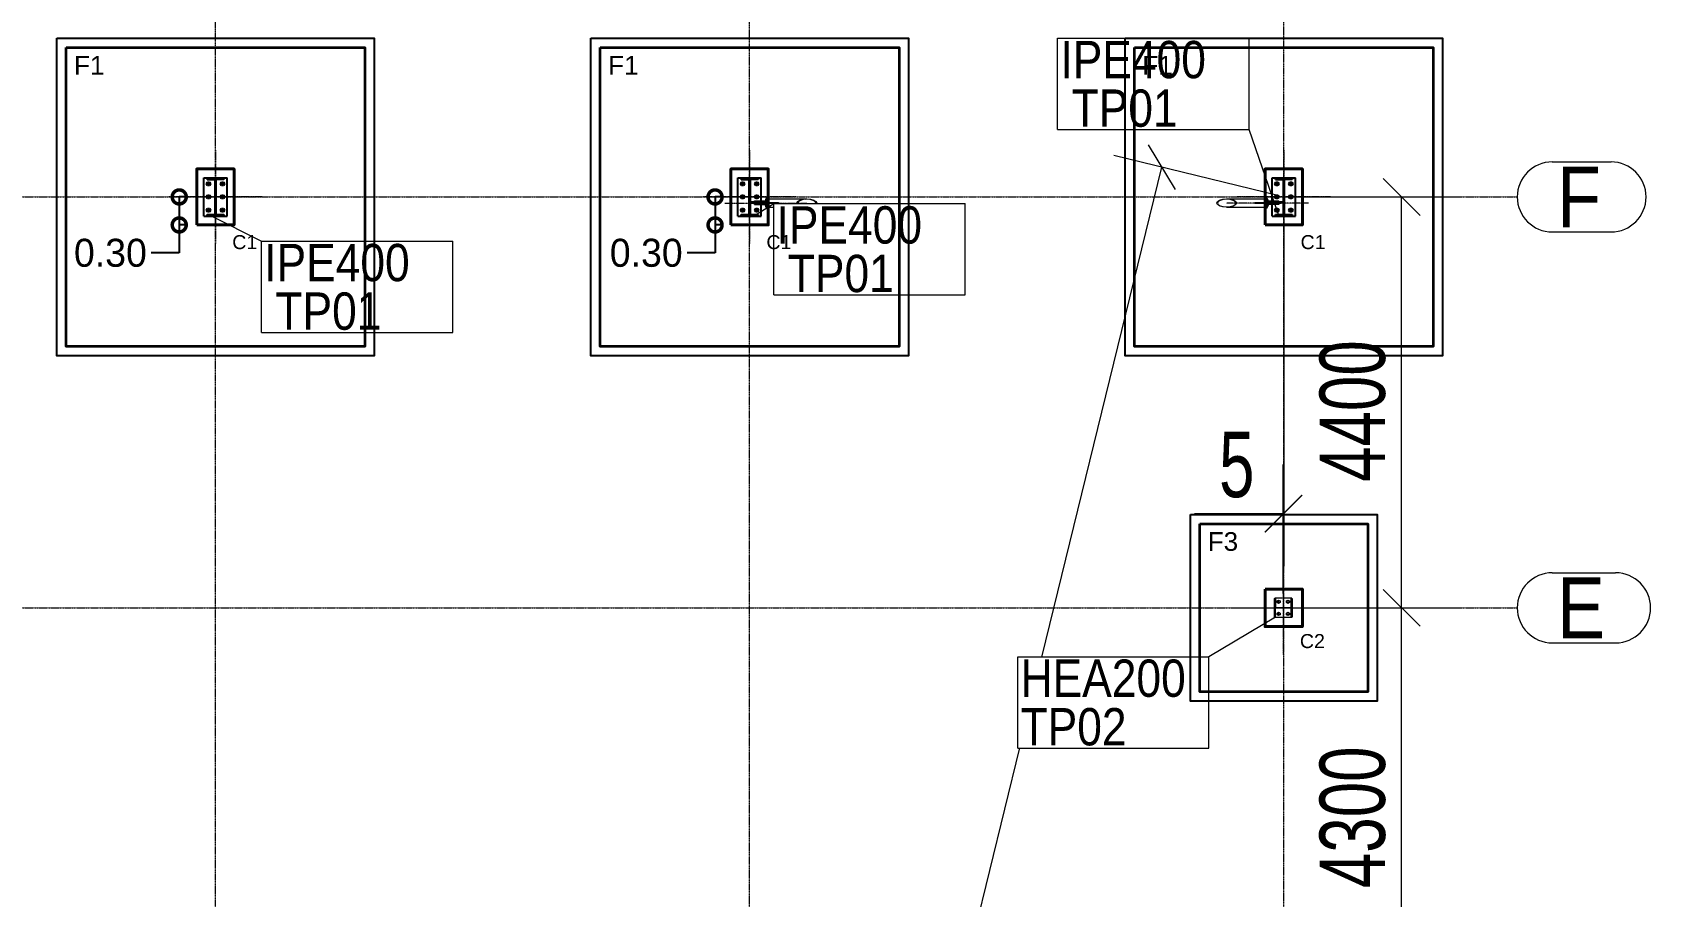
# Model space of a CAD drawing. Header units: millimetres. Extents: x 178198 to 9785548, y 9608 to 2087470.
# Drawn here: x 494281 to 511610, y 123755 to 133010 of the extents above; entities that cross this region are included whole.
import ezdxf

# ---------------------------------------------------------------- set-up
doc = ezdxf.new("R2010")
doc.units = ezdxf.units.MM
doc.header["$PDMODE"] = 35
doc.linetypes.add('XKITLINE00', pattern=[0])
doc.linetypes.add('XKITLINE03', pattern=[6, 3, -1, 1, -1])
for name, color, linetype, lineweight in [('Bolt', 7, 'Continuous', 0), ('Column', 7, 'Continuous', 40), ('foundation', 7, 'Continuous', 35), ('Part', 2, 'Continuous', 0), ('PartMark', 3, 'Continuous', 0), ('S-GRID', 1, 'Continuous', 0), ('Z-DIMENSIONS', 1, 'Continuous', 0)]:
    doc.layers.add(name, color=color, linetype=linetype, lineweight=lineweight)
for name, color, linetype in [('dim_axis', 251, 'Continuous'), ('dim_axis @ 100', 251, 'Continuous'), ('plain foundation', 8, 'Continuous'), ('Steel Section', 7, 'Continuous'), ('text', 7, 'Continuous')]:
    doc.layers.add(name, color=color, linetype=linetype)
doc.styles.add('Andalus1', font='andlso.ttf', dxfattribs={"height": 3})
doc.styles.add('Arial', font='arial.ttf', dxfattribs={"height": 2.034003})
doc.styles.add('Arial2', font='arial.ttf', dxfattribs={"height": 300})
doc.styles.add('ARIAL_NARROW', font='ARIALN.TTF')
doc.dimstyles.new('Annotative1', dxfattribs={"dimscale": 0, "dimtxt": 3, "dimasz": 3, "dimexe": 0, "dimexo": 1, "dimtad": 0, "dimtih": 1, "dimtoh": 1, "dimlfac": 0.001, "dimzin": 1, "dimdsep": 46, "dimtxsty": 'Andalus1', "dimblk": 'DOTSMALL', "dimcen": 2.5, "dimclrd": 256, "dimclre": 256, "dimclrt": 256, "dimadec": 4, "dimazin": 0, "dimtfac": 1, "dimtmove": 0, "dimatfit": 3, "dimldrblk": 'DOTSMALL', "dimfxl": 1, "dimlwd": -1, "dimlwe": -1, "dimarcsym": 0})

# ---------------------------------------------------------------- blocks, each defined once
blk = doc.blocks.new('_DotSmall')
at = {"color": 0, "linetype": 'ByBlock', "const_width": 0.5}
blk.add_lwpolyline([(-0.0625, 0, 1), (0.0625, 0, 1)], format="xyb", close=True, dxfattribs=at)
blk = doc.blocks.new('*D127')
at = {"layer": 'Defpoints', "color": 0, "transparency": 16777216}
for p in [(501762, 131248), (501592, 130948), (501762, 130948)]:
    blk.add_point(p, dxfattribs=at)
at = {"layer": 'dim_axis', "transparency": 16777216}
for p, q in [((501662, 131248), (501592, 131248)), ((501592, 131248), (501592, 130948)), ((501662, 130948), (501592, 130948)), ((501592, 130948), (501592, 130648)), ((501592, 130648), (501292, 130648))]:
    blk.add_line(p, q, dxfattribs=at)
at = {"layer": 'dim_axis', "transparency": 16777216, "xscale": 300, "yscale": 300, "zscale": 300}
for p, rotation in [((501592, 131248), 90), ((501592, 130948), 270)]:
    blk.add_blockref('_DotSmall', p, dxfattribs=dict(at, rotation=rotation))
at = {"layer": 'dim_axis', "transparency": 16777216, "insert": (500855, 130648), "char_height": 300, "attachment_point": 5, "style": 'Andalus1'}
blk.add_mtext('0.30', dxfattribs=at)
blk = doc.blocks.new('*D128')
at = {"layer": 'Defpoints', "color": 0, "transparency": 16777216}
for p in [(496042, 131248), (495854, 130948), (496042, 130948)]:
    blk.add_point(p, dxfattribs=at)
at = {"layer": 'dim_axis', "transparency": 16777216}
for p, q in [((495942, 131248), (495854, 131248)), ((495854, 131248), (495854, 130948)), ((495942, 130948), (495854, 130948)), ((495854, 130948), (495854, 130648)), ((495854, 130648), (495554, 130648))]:
    blk.add_line(p, q, dxfattribs=at)
at = {"layer": 'dim_axis', "transparency": 16777216, "xscale": 300, "yscale": 300, "zscale": 300}
for p, rotation in [((495854, 131248), 90), ((495854, 130948), 270)]:
    blk.add_blockref('_DotSmall', p, dxfattribs=dict(at, rotation=rotation))
at = {"layer": 'dim_axis', "transparency": 16777216, "insert": (495117, 130648), "char_height": 300, "attachment_point": 5, "style": 'Andalus1'}
blk.add_mtext('0.30', dxfattribs=at)

msp = doc.modelspace()

# ---------------------------------------------------------------- linework, layer by layer
at = {"layer": 'Bolt', "linetype": 'XKITLINE00', "lineweight": 0}
for p, q in [((502015.27428, 131207.84462), (502125.87522, 131207.84462)), ((502015.27428, 131197.84462), (502015.27428, 131207.84462)), ((502024.29209, 131197.84462), (502024.29209, 131207.84462)), ((502039.81277, 131197.84462), (502039.81277, 131207.84462)), ((502046.31565, 131197.84462), (502046.31565, 131207.84462)), ((502049.32167, 131197.84462), (502049.32167, 131207.84462)), ((502064.84235, 131197.84462), (502064.84235, 131207.84462)), ((502069.80427, 131197.84462), (502069.80427, 131207.84462)), ((502078.82208, 131197.84462), (502078.82208, 131207.84462)), ((502094.34277, 131197.84462), (502094.34277, 131207.84462)), ((502100.84564, 131197.84462), (502100.84564, 131207.84462)), ((502103.85166, 131197.84462), (502103.85166, 131207.84462)), ((502119.37235, 131197.84462), (502119.37235, 131207.84462)), ((502125.87522, 131197.84462), (502125.87522, 131207.84462)), ((507518.4668, 131207.84462), (507629.06775, 131207.84462)), ((507518.4668, 131197.84462), (507518.4668, 131207.84462)), ((507524.96968, 131197.84462), (507524.96968, 131207.84462)), ((507540.49036, 131197.84462), (507540.49036, 131207.84462)), ((507543.49638, 131197.84462), (507543.49638, 131207.84462)), ((507549.99925, 131197.84462), (507549.99925, 131207.84462)), ((507565.51994, 131197.84462), (507565.51994, 131207.84462)), ((507574.53775, 131197.84462), (507574.53775, 131207.84462)), ((507579.49967, 131197.84462), (507579.49967, 131207.84462)), ((507595.02036, 131197.84462), (507595.02036, 131207.84462)), ((507598.02637, 131197.84462), (507598.02637, 131207.84462)), ((507604.52925, 131197.84462), (507604.52925, 131207.84462)), ((507620.04993, 131197.84462), (507620.04993, 131207.84462)), ((507629.06775, 131197.84462), (507629.06775, 131207.84462)), ((502015.27428, 131167.84462), (502015.27428, 131177.84462)), ((502015.27428, 131167.84462), (502125.87522, 131167.84462)), ((502024.29209, 131167.84462), (502024.29209, 131177.84462)), ((502039.81277, 131167.84462), (502039.81277, 131177.84462)), ((502046.31565, 131167.84462), (502046.31565, 131177.84462)), ((502049.32167, 131167.84462), (502049.32167, 131177.84462)), ((502064.84235, 131167.84462), (502064.84235, 131177.84462)), ((502069.80427, 131167.84462), (502069.80427, 131177.84462)), ((502078.82208, 131167.84462), (502078.82208, 131177.84462)), ((502094.34277, 131167.84462), (502094.34277, 131177.84462)), ((502100.84564, 131167.84462), (502100.84564, 131177.84462)), ((502103.85166, 131167.84462), (502103.85166, 131177.84462)), ((502119.37235, 131167.84462), (502119.37235, 131177.84462)), ((502125.87522, 131167.84462), (502125.87522, 131173.6375)), ((507518.4668, 131167.84462), (507518.4668, 131173.63752)), ((507629.06775, 131167.84462), (507518.4668, 131167.84462)), ((507524.96968, 131167.84462), (507524.96968, 131177.84462)), ((507540.49036, 131167.84462), (507540.49036, 131177.84462)), ((507543.49638, 131167.84462), (507543.49638, 131177.84462)), ((507549.99925, 131167.84462), (507549.99925, 131177.84462)), ((507565.51994, 131167.84462), (507565.51994, 131177.84462)), ((507574.53775, 131167.84462), (507574.53775, 131177.84462)), ((507579.49967, 131167.84462), (507579.49967, 131177.84462)), ((507595.02036, 131167.84462), (507595.02036, 131177.84462)), ((507598.02637, 131167.84462), (507598.02637, 131177.84462)), ((507604.52925, 131167.84462), (507604.52925, 131177.84462)), ((507620.04993, 131167.84462), (507620.04993, 131177.84462)), ((507629.06775, 131177.84462), (507629.06775, 131167.84462))]:
    msp.add_line(p, q, dxfattribs=at)
at = {"layer": 'Column', "lineweight": 40}
for points in [[(496042.17101, 130947.84462), (496442.17101, 130947.84462), (496442.17101, 131547.84462), (496042.17101, 131547.84462)], [(501762.17101, 130947.84462), (502162.17101, 130947.84462), (502162.17101, 131547.84462), (501762.17101, 131547.84462)], [(507482.17101, 130947.84462), (507882.17101, 130947.84462), (507882.17101, 131547.84462), (507482.17101, 131547.84462)], [(507482.171, 127047.84462), (507882.171, 127047.84462), (507882.171, 126647.84462), (507482.171, 126647.84462)]]:
    msp.add_lwpolyline(points, close=True, dxfattribs=at)
at = {"layer": 'foundation'}
for points in [[(494642.17101, 132847.84462), (497842.17101, 132847.84462), (497842.17101, 129647.84462), (494642.17101, 129647.84462)], [(500362.17101, 132847.84462), (503562.17101, 132847.84462), (503562.17101, 129647.84462), (500362.17101, 129647.84462)], [(506082.17101, 132847.84462), (509282.17101, 132847.84462), (509282.17101, 129647.84462), (506082.17101, 129647.84462)], [(506782.17101, 127747.84462), (508582.17101, 127747.84462), (508582.17101, 125947.84462), (506782.17101, 125947.84462)]]:
    msp.add_lwpolyline(points, close=True, dxfattribs=at)
at = {"layer": 'Part', "linetype": 'XKITLINE03', "lineweight": 0}
for p, q in [((496242.17101, 131747.84462), (496242.17101, 130747.84462)), ((501962.17101, 131747.84462), (501962.17101, 130747.84462)), ((507682.17101, 131747.84462), (507682.17101, 130747.84462)), ((496742.17101, 131247.84462), (495742.17101, 131247.84462)), ((502462.17101, 131247.84462), (501462.17101, 131247.84462)), ((501697.95313, 131182.84462), (502574.10802, 131182.84462)), ((507946.38889, 131182.84462), (507070.234, 131182.84462)), ((508182.17101, 131247.84462), (507182.17101, 131247.84462)), ((496167.17101, 131107.84462), (496167.17101, 131107.84462)), ((501887.17101, 131107.84462), (501887.17101, 131107.84462)), ((507607.17101, 131107.84462), (507607.17101, 131107.84462)), ((507677.17101, 127347.84462), (507677.17101, 126347.84462)), ((507177.17101, 126847.84462), (508177.17101, 126847.84462)), ((507727.17101, 126782.84462), (507727.17101, 126782.84462))]:
    msp.add_line(p, q, dxfattribs=at)
at = {"layer": 'Part', "linetype": 'XKITLINE00', "lineweight": 0}
for p, q in [((496117.17101, 131042.84462), (496117.17101, 131452.84462)), ((496117.17101, 131452.84462), (496367.17101, 131452.84462)), ((496146.3864, 131387.84462), (496156.77871, 131405.84462)), ((496156.77871, 131369.84462), (496146.3864, 131387.84462)), ((496152.17101, 131434.34462), (496152.17101, 131447.84462)), ((496152.17101, 131447.84462), (496332.17101, 131447.84462)), ((496152.17101, 131434.34462), (496237.87101, 131434.34462)), ((496152.91487, 131434.34462), (496166.41487, 131447.84462)), ((496156.77871, 131405.84462), (496177.56332, 131405.84462)), ((496177.56332, 131369.84462), (496156.77871, 131369.84462)), ((496177.56332, 131405.84462), (496187.95562, 131387.84462)), ((496187.95562, 131387.84462), (496177.56332, 131369.84462)), ((496237.87101, 131061.34462), (496237.87101, 131434.34462)), ((496332.17101, 131434.34462), (496246.47101, 131434.34462)), ((496246.47101, 131434.34462), (496246.47101, 131061.34462)), ((496296.3864, 131387.84462), (496306.77871, 131405.84462)), ((496306.77871, 131369.84462), (496296.3864, 131387.84462)), ((496306.77871, 131405.84462), (496327.56332, 131405.84462)), ((496327.56332, 131369.84462), (496306.77871, 131369.84462)), ((496327.56332, 131405.84462), (496337.95562, 131387.84462)), ((496337.95562, 131387.84462), (496327.56332, 131369.84462)), ((496332.17101, 131447.84462), (496332.17101, 131434.34462)), ((496367.17101, 131042.84462), (496367.17101, 131452.84462)), ((501837.17101, 131042.84462), (501837.17101, 131452.84462)), ((501837.17101, 131452.84462), (502087.17101, 131452.84462)), ((501866.3864, 131387.84462), (501876.77871, 131405.84462)), ((501876.77871, 131369.84462), (501866.3864, 131387.84462)), ((501872.17101, 131434.34462), (501872.17101, 131447.84462)), ((501872.17101, 131447.84462), (502052.17101, 131447.84462)), ((501872.17101, 131434.34462), (501957.87101, 131434.34462)), ((501872.91487, 131434.34462), (501886.41487, 131447.84462)), ((501876.77871, 131405.84462), (501897.56332, 131405.84462)), ((501897.56332, 131369.84462), (501876.77871, 131369.84462)), ((501897.56332, 131405.84462), (501907.95562, 131387.84462)), ((501907.95562, 131387.84462), (501897.56332, 131369.84462)), ((501957.87101, 131061.34462), (501957.87101, 131434.34462)), ((502052.17101, 131434.34462), (501966.47101, 131434.34462)), ((501966.47101, 131434.34462), (501966.47101, 131061.34462)), ((502016.3864, 131387.84462), (502026.77871, 131405.84462)), ((502026.77871, 131369.84462), (502016.3864, 131387.84462)), ((502026.77871, 131405.84462), (502047.56332, 131405.84462)), ((502047.56332, 131369.84462), (502026.77871, 131369.84462)), ((502047.56332, 131405.84462), (502057.95562, 131387.84462)), ((502057.95562, 131387.84462), (502047.56332, 131369.84462)), ((502052.17101, 131447.84462), (502052.17101, 131434.34462)), ((502087.17101, 131197.84462), (502087.17101, 131452.84462)), ((507557.17101, 131197.84462), (507557.17101, 131452.84462)), ((507557.17101, 131452.84462), (507807.17101, 131452.84462)), ((507586.3864, 131387.84462), (507596.77871, 131405.84462)), ((507596.77871, 131369.84462), (507586.3864, 131387.84462)), ((507592.17101, 131434.34462), (507592.17101, 131447.84462)), ((507592.17101, 131447.84462), (507772.17101, 131447.84462)), ((507592.17101, 131434.34462), (507677.87101, 131434.34462)), ((507592.91487, 131434.34462), (507606.41487, 131447.84462)), ((507596.77871, 131405.84462), (507617.56332, 131405.84462)), ((507617.56332, 131369.84462), (507596.77871, 131369.84462)), ((507617.56332, 131405.84462), (507627.95562, 131387.84462)), ((507627.95562, 131387.84462), (507617.56332, 131369.84462)), ((507677.87101, 131061.34462), (507677.87101, 131434.34462)), ((507772.17101, 131434.34462), (507686.47101, 131434.34462)), ((507686.47101, 131434.34462), (507686.47101, 131061.34462)), ((507736.3864, 131387.84462), (507746.77871, 131405.84462)), ((507746.77871, 131369.84462), (507736.3864, 131387.84462)), ((507746.77871, 131405.84462), (507767.56332, 131405.84462)), ((507767.56332, 131369.84462), (507746.77871, 131369.84462)), ((507767.56332, 131405.84462), (507777.95562, 131387.84462)), ((507777.95562, 131387.84462), (507767.56332, 131369.84462)), ((507772.17101, 131447.84462), (507772.17101, 131434.34462)), ((507807.17101, 131042.84462), (507807.17101, 131452.84462)), ((496146.3864, 131247.84462), (496156.77871, 131265.84462)), ((496156.77871, 131229.84462), (496146.3864, 131247.84462)), ((496156.77871, 131265.84462), (496177.56332, 131265.84462)), ((496177.56332, 131229.84462), (496156.77871, 131229.84462)), ((496177.56332, 131265.84462), (496187.95562, 131247.84462)), ((496187.95562, 131247.84462), (496177.56332, 131229.84462)), ((496237.87101, 131236.42269), (496246.47101, 131245.02269)), ((496296.3864, 131247.84462), (496306.77871, 131265.84462)), ((496306.77871, 131229.84462), (496296.3864, 131247.84462)), ((496306.77871, 131265.84462), (496327.56332, 131265.84462)), ((496327.56332, 131229.84462), (496306.77871, 131229.84462)), ((496327.56332, 131265.84462), (496337.95562, 131247.84462)), ((496337.95562, 131247.84462), (496327.56332, 131229.84462)), ((501866.3864, 131247.84462), (501876.77871, 131265.84462)), ((501876.77871, 131229.84462), (501866.3864, 131247.84462)), ((501876.77871, 131265.84462), (501897.56332, 131265.84462)), ((501897.56332, 131229.84462), (501876.77871, 131229.84462)), ((501897.56332, 131265.84462), (501907.95562, 131247.84462)), ((501907.95562, 131247.84462), (501897.56332, 131229.84462)), ((501957.87101, 131236.42269), (501966.47101, 131245.02269)), ((501966.47101, 131197.84462), (502126.3559, 131197.84462)), ((502104.84876, 131187.84462), (501966.47101, 131187.84462)), ((501990.87205, 131177.84462), (501990.87205, 131187.84462)), ((501995.78878, 131177.84462), (501995.78878, 131187.84462)), ((502016.3864, 131247.84462), (502026.77871, 131265.84462)), ((502026.77871, 131229.84462), (502016.3864, 131247.84462)), ((502026.77871, 131265.84462), (502047.56332, 131265.84462)), ((502047.56332, 131229.84462), (502026.77871, 131229.84462)), ((502047.56332, 131265.84462), (502057.95562, 131247.84462)), ((502057.95562, 131247.84462), (502047.56332, 131229.84462)), ((502100.44773, 131187.84462), (502100.44773, 131197.84462)), ((502104.84876, 131187.84462), (502270.56686, 131187.84462)), ((502126.84026, 131203.68173), (502125.52612, 131187.84462)), ((502131.76411, 131221.34658), (502126.84026, 131203.68173)), ((502130.07029, 131187.84462), (502131.38442, 131203.68173)), ((502131.38442, 131203.68173), (502136.30827, 131221.34658)), ((502139.13317, 131233.14986), (502131.76411, 131221.34658)), ((502135.23847, 131199.8549), (502134.24188, 131187.84462)), ((502139.25804, 131214.27552), (502135.23847, 131199.8549)), ((502136.30827, 131221.34658), (502143.67733, 131233.14986)), ((502147.82557, 131237.29461), (502139.13317, 131233.14986)), ((502145.27374, 131223.91107), (502139.25804, 131214.27552)), ((502143.67733, 131233.14986), (502152.36974, 131237.29461)), ((502152.36974, 131227.29462), (502145.27374, 131223.91107)), ((502147.82557, 131237.29461), (502152.36974, 131237.29461)), ((502152.36974, 131237.29461), (502161.06214, 131233.14986)), ((502152.36974, 131227.29462), (502574.10802, 131227.29462)), ((502161.06214, 131233.14986), (502164.7177, 131227.29462)), ((502263.89458, 131177.84462), (502263.89458, 131187.84462)), ((502270.56687, 131187.84462), (502270.15198, 131182.84462)), ((502270.15198, 131182.84462), (502270.56687, 131177.84462)), ((502467.55409, 131182.84462), (502475.66502, 131199.8549)), ((502472.10576, 131173.29884), (502467.55409, 131182.84462)), ((502475.66502, 131199.8549), (502498.76301, 131214.27552)), ((502484.52379, 131198.32417), (502477.14274, 131182.84462)), ((502477.14274, 131182.84462), (502481.69442, 131173.29884)), ((502505.54321, 131211.44709), (502484.52379, 131198.32417)), ((502498.76301, 131214.27552), (502533.33159, 131223.91107)), ((502537.00101, 131220.21555), (502505.54321, 131211.44709)), ((502533.33159, 131223.91107), (502574.10802, 131227.29462)), ((502574.10802, 131223.29462), (502537.00101, 131220.21555)), ((502559.15579, 131222.05391), (502555.46227, 131225.74743)), ((502574.10802, 131227.29462), (502614.88444, 131223.91107)), ((502611.21502, 131220.21555), (502574.10802, 131223.29462)), ((502642.67282, 131211.44709), (502611.21502, 131220.21555)), ((502614.88444, 131223.91107), (502649.45302, 131214.27552)), ((502663.69225, 131198.32417), (502642.67282, 131211.44709)), ((502649.45302, 131214.27552), (502672.55101, 131199.8549)), ((502671.07329, 131182.84462), (502663.69225, 131198.32417)), ((502666.52162, 131173.29884), (502671.07329, 131182.84462)), ((502672.55101, 131199.8549), (502680.66195, 131182.84462)), ((502680.66195, 131182.84462), (502676.11028, 131173.29884)), ((506963.68007, 131182.84462), (506971.79101, 131199.8549)), ((506971.79101, 131165.83434), (506963.68007, 131182.84462)), ((506971.79101, 131199.8549), (506994.889, 131214.27552)), ((506980.64977, 131198.32417), (506973.26873, 131182.84462)), ((506973.26873, 131182.84462), (506980.64977, 131167.36508)), ((507001.6692, 131211.44709), (506980.64977, 131198.32417)), ((506994.889, 131214.27552), (507029.45758, 131223.91107)), ((507033.127, 131220.21555), (507001.6692, 131211.44709)), ((507029.45758, 131223.91107), (507070.234, 131227.29462)), ((507070.234, 131223.29462), (507033.127, 131220.21555)), ((507055.28177, 131222.05391), (507051.58825, 131225.74743)), ((507070.234, 131227.29462), (507111.01043, 131223.91107)), ((507070.234, 131227.29462), (507491.97228, 131227.29462)), ((507107.34101, 131220.21555), (507070.234, 131223.29462)), ((507138.79881, 131211.44709), (507107.34101, 131220.21555)), ((507111.01043, 131223.91107), (507145.57901, 131214.27552)), ((507159.81824, 131198.32417), (507138.79881, 131211.44709)), ((507145.57901, 131214.27552), (507168.677, 131199.8549)), ((507167.19928, 131182.84462), (507159.81824, 131198.32417)), ((507159.81824, 131167.36508), (507167.19928, 131182.84462)), ((507168.677, 131199.8549), (507176.78793, 131182.84462)), ((507176.78793, 131182.84462), (507168.677, 131165.83434)), ((507374.19005, 131182.84462), (507373.77515, 131187.84462)), ((507373.77516, 131187.84462), (507539.49325, 131187.84462)), ((507373.77516, 131177.84462), (507374.19005, 131182.84462)), ((507380.44744, 131177.84462), (507380.44744, 131187.84462)), ((507479.62432, 131227.29462), (507483.27988, 131233.14986)), ((507483.27988, 131233.14986), (507491.97229, 131237.29462)), ((507499.06828, 131223.91107), (507491.97228, 131227.29462)), ((507491.97229, 131237.29462), (507500.66469, 131233.14986)), ((507496.51645, 131237.29462), (507491.97229, 131237.29462)), ((507505.20885, 131233.14986), (507496.51645, 131237.29462)), ((507505.08398, 131214.27552), (507499.06828, 131223.91107)), ((507500.66469, 131233.14986), (507508.03375, 131221.34658)), ((507509.10355, 131199.8549), (507505.08398, 131214.27552)), ((507512.57791, 131221.34658), (507505.20885, 131233.14986)), ((507508.03375, 131221.34658), (507512.9576, 131203.68174)), ((507510.10014, 131187.84462), (507509.10355, 131199.8549)), ((507517.50176, 131203.68174), (507512.57791, 131221.34658)), ((507512.9576, 131203.68174), (507514.27173, 131187.84462)), ((507518.8159, 131187.84462), (507517.50176, 131203.68174)), ((507517.98612, 131197.84462), (507677.87101, 131197.84462)), ((507677.87101, 131187.84462), (507539.49325, 131187.84462)), ((507543.89429, 131187.84462), (507543.89429, 131197.84462)), ((507586.3864, 131247.84462), (507596.77871, 131265.84462)), ((507596.77871, 131229.84462), (507586.3864, 131247.84462)), ((507596.77871, 131265.84462), (507617.56332, 131265.84462)), ((507617.56332, 131229.84462), (507596.77871, 131229.84462)), ((507617.56332, 131265.84462), (507627.95562, 131247.84462)), ((507627.95562, 131247.84462), (507617.56332, 131229.84462)), ((507648.55324, 131177.84462), (507648.55324, 131187.84462)), ((507653.46997, 131187.84462), (507653.46997, 131177.84462)), ((507677.87101, 131236.42269), (507686.47101, 131245.02269)), ((507736.3864, 131247.84462), (507746.77871, 131265.84462)), ((507746.77871, 131229.84462), (507736.3864, 131247.84462)), ((507746.77871, 131265.84462), (507767.56332, 131265.84462)), ((507767.56332, 131229.84462), (507746.77871, 131229.84462)), ((507767.56332, 131265.84462), (507777.95562, 131247.84462)), ((507777.95562, 131247.84462), (507767.56332, 131229.84462)), ((496117.17101, 131042.84462), (496367.17101, 131042.84462)), ((496146.3864, 131107.84462), (496156.77871, 131125.84462)), ((496156.77871, 131089.84462), (496146.3864, 131107.84462)), ((496152.17101, 131047.84462), (496152.17101, 131061.34462)), ((496152.17101, 131061.34462), (496237.87101, 131061.34462)), ((496332.17101, 131047.84462), (496152.17101, 131047.84462)), ((496156.77871, 131125.84462), (496177.56332, 131125.84462)), ((496177.56332, 131089.84462), (496156.77871, 131089.84462)), ((496177.56332, 131125.84462), (496187.95562, 131107.84462)), ((496187.95562, 131107.84462), (496177.56332, 131089.84462)), ((496246.47101, 131061.34462), (496332.17101, 131061.34462)), ((496296.3864, 131107.84462), (496306.77871, 131125.84462)), ((496306.77871, 131089.84462), (496296.3864, 131107.84462)), ((496306.77871, 131125.84462), (496327.56332, 131125.84462)), ((496327.56332, 131089.84462), (496306.77871, 131089.84462)), ((496327.56332, 131125.84462), (496337.95562, 131107.84462)), ((496337.95562, 131107.84462), (496327.56332, 131089.84462)), ((496332.17101, 131061.34462), (496332.17101, 131047.84462)), ((496332.17101, 131047.84462), (496332.17101, 131047.84462)), ((501837.17101, 131042.84462), (502087.17101, 131042.84462)), ((501866.3864, 131107.84462), (501876.77871, 131125.84462)), ((501876.77871, 131089.84462), (501866.3864, 131107.84462)), ((501872.17101, 131047.84462), (501872.17101, 131061.34462)), ((501872.17101, 131061.34462), (501957.87101, 131061.34462)), ((502052.17101, 131047.84462), (501872.17101, 131047.84462)), ((501876.77871, 131125.84462), (501897.56332, 131125.84462)), ((501897.56332, 131089.84462), (501876.77871, 131089.84462)), ((501897.56332, 131125.84462), (501907.95562, 131107.84462)), ((501907.95562, 131107.84462), (501897.56332, 131089.84462)), ((501966.47101, 131061.34462), (502052.17101, 131061.34462)), ((502270.56686, 131177.84462), (501990.87205, 131177.84462)), ((502016.3864, 131107.84462), (502026.77871, 131125.84462)), ((502026.77871, 131089.84462), (502016.3864, 131107.84462)), ((502026.77871, 131125.84462), (502047.56332, 131125.84462)), ((502047.56332, 131089.84462), (502026.77871, 131089.84462)), ((502047.56332, 131125.84462), (502057.95562, 131107.84462)), ((502057.95562, 131107.84462), (502047.56332, 131089.84462)), ((502052.17101, 131061.34462), (502052.17101, 131047.84462)), ((502052.17101, 131047.84462), (502052.17101, 131047.84462)), ((502087.17101, 131042.84462), (502087.17101, 131177.84462)), ((502125.52612, 131177.84462), (502126.84026, 131162.00751)), ((502126.84026, 131162.00751), (502131.76411, 131144.34266)), ((502131.38442, 131162.00751), (502130.07029, 131177.84462)), ((502136.30827, 131144.34266), (502131.38442, 131162.00751)), ((502131.76411, 131144.34266), (502139.13317, 131132.53939)), ((502134.24188, 131177.84462), (502135.23847, 131165.83434)), ((502135.23847, 131165.83434), (502139.25804, 131151.41373)), ((502143.67733, 131132.53939), (502136.30827, 131144.34266)), ((502139.13317, 131132.53939), (502147.82557, 131128.39463)), ((502139.25804, 131151.41373), (502145.27374, 131141.77818)), ((502152.36974, 131128.39463), (502143.67733, 131132.53939)), ((502145.27374, 131141.77818), (502152.36974, 131138.39462)), ((502147.82557, 131128.39463), (502152.36974, 131128.39463)), ((502152.36974, 131138.39462), (502225.5638, 131138.39462)), ((502161.06214, 131132.53939), (502152.36974, 131128.39463)), ((502164.7177, 131138.39462), (502161.06214, 131132.53939)), ((506971.79101, 131165.83434), (506971.79101, 131165.83434)), ((506971.79101, 131165.83434), (506971.79101, 131165.83434)), ((506994.889, 131151.41373), (506971.79101, 131165.83434)), ((506980.64977, 131167.36508), (507001.6692, 131154.24215)), ((507029.45758, 131141.77818), (506994.889, 131151.41373)), ((507001.6692, 131154.24215), (507033.127, 131145.4737)), ((507070.234, 131138.39462), (507029.45758, 131141.77818)), ((507033.127, 131145.4737), (507070.234, 131142.39462)), ((507070.234, 131142.39462), (507107.34101, 131145.4737)), ((507111.01043, 131141.77818), (507070.234, 131138.39462)), ((507070.234, 131138.39462), (507491.97228, 131138.39462)), ((507107.34101, 131145.4737), (507138.79881, 131154.24215)), ((507145.57901, 131151.41373), (507111.01043, 131141.77818)), ((507130.20677, 131147.12891), (507126.51694, 131150.81874)), ((507138.79881, 131154.24215), (507159.81824, 131167.36508)), ((507168.677, 131165.83434), (507145.57901, 131151.41373)), ((507653.46997, 131177.84462), (507373.77516, 131177.84462)), ((507483.27988, 131132.5394), (507479.62433, 131138.39462)), ((507491.97229, 131128.39464), (507483.27988, 131132.5394)), ((507491.97228, 131138.39462), (507499.06828, 131141.77818)), ((507500.66469, 131132.5394), (507491.97229, 131128.39464)), ((507491.97229, 131128.39464), (507496.51645, 131128.39464)), ((507496.51645, 131128.39464), (507505.20885, 131132.5394)), ((507499.06828, 131141.77818), (507505.08398, 131151.41373)), ((507508.03375, 131144.34267), (507500.66469, 131132.5394)), ((507505.08398, 131151.41373), (507509.10355, 131165.83434)), ((507505.20885, 131132.5394), (507512.57791, 131144.34267)), ((507512.9576, 131162.00752), (507508.03375, 131144.34267)), ((507509.10355, 131165.83434), (507510.10014, 131177.84462)), ((507512.57791, 131144.34267), (507517.50176, 131162.00752)), ((507514.27173, 131177.84462), (507512.9576, 131162.00752)), ((507517.50176, 131162.00752), (507518.8159, 131177.84462)), ((507557.17101, 131042.84462), (507557.17101, 131177.84462)), ((507557.17101, 131042.84462), (507807.17101, 131042.84462)), ((507586.3864, 131107.84462), (507596.77871, 131125.84462)), ((507596.77871, 131089.84462), (507586.3864, 131107.84462)), ((507592.17101, 131047.84462), (507592.17101, 131061.34462)), ((507592.17101, 131061.34462), (507677.87101, 131061.34462)), ((507772.17101, 131047.84462), (507592.17101, 131047.84462)), ((507596.77871, 131125.84462), (507617.56332, 131125.84462)), ((507617.56332, 131089.84462), (507596.77871, 131089.84462)), ((507617.56332, 131125.84462), (507627.95562, 131107.84462)), ((507627.95562, 131107.84462), (507617.56332, 131089.84462)), ((507686.47101, 131061.34462), (507772.17101, 131061.34462)), ((507736.3864, 131107.84462), (507746.77871, 131125.84462)), ((507746.77871, 131089.84462), (507736.3864, 131107.84462)), ((507746.77871, 131125.84462), (507767.56332, 131125.84462)), ((507767.56332, 131089.84462), (507746.77871, 131089.84462)), ((507767.56332, 131125.84462), (507777.95562, 131107.84462)), ((507777.95562, 131107.84462), (507767.56332, 131089.84462)), ((507772.17101, 131061.34462), (507772.17101, 131047.84462)), ((507772.17101, 131047.84462), (507772.17101, 131047.84462)), ((507772.17101, 131047.84462), (507772.17101, 131047.84462)), ((507582.17101, 126747.84462), (507582.17101, 126947.84462)), ((507582.17101, 126947.84462), (507592.17101, 126947.84462)), ((507767.17101, 126952.84462), (507587.17101, 126952.84462)), ((507587.17101, 126947.84462), (507587.17101, 126952.84462)), ((507592.17101, 126947.84462), (507592.17101, 126851.09462)), ((507592.17101, 126851.09462), (507762.17101, 126851.09462)), ((507612.17101, 126921.50488), (507627.17101, 126930.16513)), ((507612.17101, 126904.18437), (507612.17101, 126921.50488)), ((507627.17101, 126895.52411), (507612.17101, 126904.18437)), ((507627.17101, 126930.16513), (507642.17101, 126921.50488)), ((507642.17101, 126904.18437), (507627.17101, 126895.52411)), ((507642.17101, 126921.50488), (507642.17101, 126904.18437)), ((507688.92101, 126844.59462), (507695.42101, 126851.09462)), ((507712.17101, 126921.50488), (507727.17101, 126930.16513)), ((507712.17101, 126904.18437), (507712.17101, 126921.50488)), ((507727.17101, 126895.52411), (507712.17101, 126904.18437)), ((507727.17101, 126930.16513), (507742.17101, 126921.50488)), ((507742.17101, 126904.18437), (507727.17101, 126895.52411)), ((507742.17101, 126921.50488), (507742.17101, 126904.18437)), ((507762.17101, 126851.09462), (507762.17101, 126947.84462)), ((507762.17101, 126947.84462), (507772.17101, 126947.84462)), ((507762.17101, 126917.84462), (507772.17101, 126927.84462)), ((507767.17101, 126947.84462), (507767.17101, 126952.84462)), ((507772.17101, 126947.84462), (507772.17101, 126747.84462)), ((507582.17101, 126747.84462), (507592.17101, 126747.84462)), ((507587.17101, 126742.84462), (507587.17101, 126747.84462)), ((507767.17101, 126742.84462), (507587.17101, 126742.84462)), ((507762.17101, 126844.59462), (507592.17101, 126844.59462)), ((507592.17101, 126747.84462), (507592.17101, 126844.59462)), ((507612.17101, 126791.50488), (507627.17101, 126800.16513)), ((507612.17101, 126774.18437), (507612.17101, 126791.50488)), ((507627.17101, 126765.52411), (507612.17101, 126774.18437)), ((507627.17101, 126800.16513), (507642.17101, 126791.50488)), ((507642.17101, 126774.18437), (507627.17101, 126765.52411)), ((507642.17101, 126791.50488), (507642.17101, 126774.18437)), ((507712.17101, 126791.50488), (507727.17101, 126800.16513)), ((507712.17101, 126774.18437), (507712.17101, 126791.50488)), ((507727.17101, 126765.52411), (507712.17101, 126774.18437)), ((507727.17101, 126800.16513), (507742.17101, 126791.50488)), ((507742.17101, 126774.18437), (507727.17101, 126765.52411)), ((507742.17101, 126791.50488), (507742.17101, 126774.18437)), ((507762.17101, 126747.84462), (507762.17101, 126844.59462)), ((507772.17101, 126747.84462), (507762.17101, 126747.84462)), ((507767.17101, 126742.84462), (507767.17101, 126747.84462))]:
    msp.add_line(p, q, dxfattribs=at)
for centre, radius, start, end in [((496167.17101, 131387.84462), 12, 0, 180), ((496167.17101, 131387.84462), 12, 180, 0), ((496317.17101, 131387.84462), 12, 0, 180), ((496317.17101, 131387.84462), 12, 180, 0), ((501887.17101, 131387.84462), 12, 0, 180), ((501887.17101, 131387.84462), 12, 180, 0), ((502037.17101, 131387.84462), 12, 0, 180), ((502037.17101, 131387.84462), 12, 180, 0), ((507607.17101, 131387.84462), 12, 0, 180), ((507607.17101, 131387.84462), 12, 180, 0), ((507757.17101, 131387.84462), 12, 0, 180), ((507757.17101, 131387.84462), 12, 180, 0), ((496167.17101, 131247.84462), 12, 0, 180), ((496167.17101, 131247.84462), 12, 180, 0), ((496317.17101, 131247.84462), 12, 0, 180), ((496317.17101, 131247.84462), 12, 180, 0), ((501887.17101, 131247.84462), 12, 0, 180), ((501887.17101, 131247.84462), 12, 180, 0), ((502037.17101, 131247.84462), 12, 0, 180), ((502037.17101, 131247.84462), 12, 180, 0), ((507607.17101, 131247.84462), 12, 0, 180), ((507607.17101, 131247.84462), 12, 180, 0), ((507757.17101, 131247.84462), 12, 0, 180), ((507757.17101, 131247.84462), 12, 180, 0), ((496167.17101, 131107.84462), 12, 0, 180), ((496167.17101, 131107.84462), 12, 180, 0), ((496317.17101, 131107.84462), 12, 0, 180), ((496317.17101, 131107.84462), 12, 180, 0), ((501887.17101, 131107.84462), 12, 0, 180), ((501887.17101, 131107.84462), 12, 180, 0), ((502037.17101, 131107.84462), 12, 0, 180), ((502037.17101, 131107.84462), 12, 180, 0), ((507607.17101, 131107.84462), 12, 0, 180), ((507607.17101, 131107.84462), 12, 180, 0), ((507757.17101, 131107.84462), 12, 0, 180), ((507757.17101, 131107.84462), 12, 180, 0), ((507627.17101, 126912.84462), 10, 90, 270), ((507627.17101, 126912.84462), 10, 270, 90), ((507727.17101, 126912.84462), 10, 90, 270), ((507727.17101, 126912.84462), 10, 270, 90), ((507627.17101, 126782.84462), 10, 90, 270), ((507627.17101, 126782.84462), 10, 270, 90), ((507727.17101, 126782.84462), 10, 90, 270), ((507727.17101, 126782.84462), 10, 270, 90)]:
    msp.add_arc(centre, radius, start, end, dxfattribs=at)
at = {"layer": 'PartMark', "linetype": 'XKITLINE00', "lineweight": 0}
for p, q in [((505260.41743, 132949.01798), (507310.41743, 132949.01798)), ((505260.41743, 131969.01798), (505260.41743, 132949.01798)), ((507310.41743, 131969.01798), (507310.41743, 132949.01798)), ((505260.41743, 131969.01798), (507310.41743, 131969.01798)), ((507628.46501, 131048.33462), (507310.41743, 131969.01798)), ((496188.46501, 131048.33462), (496734.0658, 130775.35245)), ((502015.87701, 131048.33462), (502220.5638, 131178.29884)), ((502220.5638, 131178.29884), (504270.5638, 131178.29884)), ((502220.5638, 130198.29884), (502220.5638, 131178.29884)), ((504270.5638, 130198.29884), (504270.5638, 131178.29884)), ((496734.0658, 130775.35245), (498784.0658, 130775.35245)), ((496734.0658, 129795.35245), (496734.0658, 130775.35245)), ((498784.0658, 129795.35245), (498784.0658, 130775.35245)), ((502220.5638, 130198.29884), (504270.5638, 130198.29884)), ((496734.0658, 129795.35245), (498784.0658, 129795.35245)), ((507592.17101, 126747.84462), (506880.34737, 126324.64555)), ((504833.4333, 126324.64555), (506880.34737, 126324.64555)), ((504833.4333, 125344.64555), (504833.4333, 126324.64555)), ((506880.34737, 125344.64555), (506880.34737, 126324.64555)), ((504833.4333, 125344.64555), (506880.34737, 125344.64555))]:
    msp.add_line(p, q, dxfattribs=at)
at = {"layer": 'plain foundation'}
for points in [[(494542.17101, 132947.84462), (497942.17101, 132947.84462), (497942.17101, 129547.84462), (494542.17101, 129547.84462)], [(500262.17101, 132947.84462), (503662.17101, 132947.84462), (503662.17101, 129547.84462), (500262.17101, 129547.84462)], [(505982.17101, 132947.84462), (509382.17101, 132947.84462), (509382.17101, 129547.84462), (505982.17101, 129547.84462)], [(506682.17101, 127847.84462), (508682.17101, 127847.84462), (508682.17101, 125847.84462), (506682.17101, 125847.84462)]]:
    msp.add_lwpolyline(points, close=True, dxfattribs=at)
at = {"layer": 'S-GRID', "linetype": 'XKITLINE03', "lineweight": 0}
for p, q in [((496242.17101, 109238.75581), (496242.17101, 133747.84462)), ((501962.17101, 109311.67816), (501962.17101, 133747.84462)), ((507682.17101, 105347.84462), (507682.17101, 133747.84462)), ((425102.17101, 131247.84462), (510182.17101, 131247.84462)), ((425102.17101, 126847.84462), (510182.17101, 126847.84462))]:
    msp.add_line(p, q, dxfattribs=at)
at = {"layer": 'S-GRID', "linetype": 'XKITLINE00', "lineweight": 0}
for p, q in [((510557.17101, 131622.84462), (511186.56554, 131622.84462)), ((510557.17101, 130872.84462), (511186.56554, 130872.84462)), ((510557.17101, 127222.84462), (511235.44249, 127222.84462)), ((510557.17101, 126472.84462), (511235.44249, 126472.84462))]:
    msp.add_line(p, q, dxfattribs=at)
for centre, start, end in [((510557.17101, 131247.84462), 90, 270), ((511186.56554, 131247.84462), 270, 90), ((510557.17101, 126847.84462), 90, 270), ((511235.44249, 126847.84462), 270, 90)]:
    msp.add_arc(centre, 375, start, end, dxfattribs=at)
at = {"layer": 'Steel Section'}
for p, q in [((496117.17101, 131042.84462), (496117.17101, 131452.84462)), ((496117.17101, 131452.84462), (496367.17101, 131452.84462)), ((496146.3864, 131387.84462), (496156.77871, 131405.84462)), ((496156.77871, 131369.84462), (496146.3864, 131387.84462)), ((496152.17101, 131434.34462), (496152.17101, 131447.84462)), ((496152.17101, 131447.84462), (496332.17101, 131447.84462)), ((496152.17101, 131434.34462), (496237.87101, 131434.34462)), ((496152.91487, 131434.34462), (496166.41487, 131447.84462)), ((496156.77871, 131405.84462), (496177.56332, 131405.84462)), ((496177.56332, 131369.84462), (496156.77871, 131369.84462)), ((496177.56332, 131405.84462), (496187.95562, 131387.84462)), ((496187.95562, 131387.84462), (496177.56332, 131369.84462)), ((496237.87101, 131061.34462), (496237.87101, 131434.34462)), ((496332.17101, 131434.34462), (496246.47101, 131434.34462)), ((496246.47101, 131434.34462), (496246.47101, 131061.34462)), ((496296.3864, 131387.84462), (496306.77871, 131405.84462)), ((496306.77871, 131369.84462), (496296.3864, 131387.84462)), ((496306.77871, 131405.84462), (496327.56332, 131405.84462)), ((496327.56332, 131369.84462), (496306.77871, 131369.84462)), ((496327.56332, 131405.84462), (496337.95562, 131387.84462)), ((496337.95562, 131387.84462), (496327.56332, 131369.84462)), ((496332.17101, 131447.84462), (496332.17101, 131434.34462)), ((496367.17101, 131042.84462), (496367.17101, 131452.84462)), ((501837.17101, 131042.84462), (501837.17101, 131452.84462)), ((501837.17101, 131452.84462), (502087.17101, 131452.84462)), ((501866.3864, 131387.84462), (501876.77871, 131405.84462)), ((501876.77871, 131369.84462), (501866.3864, 131387.84462)), ((501872.17101, 131434.34462), (501872.17101, 131447.84462)), ((501872.17101, 131447.84462), (502052.17101, 131447.84462)), ((501872.17101, 131434.34462), (501957.87101, 131434.34462)), ((501872.91487, 131434.34462), (501886.41487, 131447.84462)), ((501876.77871, 131405.84462), (501897.56332, 131405.84462)), ((501897.56332, 131369.84462), (501876.77871, 131369.84462)), ((501897.56332, 131405.84462), (501907.95562, 131387.84462)), ((501907.95562, 131387.84462), (501897.56332, 131369.84462)), ((501957.87101, 131061.34462), (501957.87101, 131434.34462)), ((502052.17101, 131434.34462), (501966.47101, 131434.34462)), ((501966.47101, 131434.34462), (501966.47101, 131061.34462)), ((502016.3864, 131387.84462), (502026.77871, 131405.84462)), ((502026.77871, 131369.84462), (502016.3864, 131387.84462)), ((502026.77871, 131405.84462), (502047.56332, 131405.84462)), ((502047.56332, 131369.84462), (502026.77871, 131369.84462)), ((502047.56332, 131405.84462), (502057.95562, 131387.84462)), ((502057.95562, 131387.84462), (502047.56332, 131369.84462)), ((502052.17101, 131447.84462), (502052.17101, 131434.34462)), ((502087.17101, 131042.84462), (502087.17101, 131452.84462)), ((507557.17101, 131042.84462), (507557.17101, 131452.84462)), ((507557.17101, 131452.84462), (507807.17101, 131452.84462)), ((507586.3864, 131387.84462), (507596.77871, 131405.84462)), ((507596.77871, 131369.84462), (507586.3864, 131387.84462)), ((507592.17101, 131434.34462), (507592.17101, 131447.84462)), ((507592.17101, 131447.84462), (507772.17101, 131447.84462)), ((507592.17101, 131434.34462), (507677.87101, 131434.34462)), ((507592.91487, 131434.34462), (507606.41487, 131447.84462)), ((507596.77871, 131405.84462), (507617.56332, 131405.84462)), ((507617.56332, 131369.84462), (507596.77871, 131369.84462)), ((507617.56332, 131405.84462), (507627.95562, 131387.84462)), ((507627.95562, 131387.84462), (507617.56332, 131369.84462)), ((507677.87101, 131061.34462), (507677.87101, 131434.34462)), ((507772.17101, 131434.34462), (507686.47101, 131434.34462)), ((507686.47101, 131434.34462), (507686.47101, 131061.34462)), ((507736.3864, 131387.84462), (507746.77871, 131405.84462)), ((507746.77871, 131369.84462), (507736.3864, 131387.84462)), ((507746.77871, 131405.84462), (507767.56332, 131405.84462)), ((507767.56332, 131369.84462), (507746.77871, 131369.84462)), ((507767.56332, 131405.84462), (507777.95562, 131387.84462)), ((507777.95562, 131387.84462), (507767.56332, 131369.84462)), ((507772.17101, 131447.84462), (507772.17101, 131434.34462)), ((507807.17101, 131042.84462), (507807.17101, 131452.84462)), ((496146.3864, 131247.84462), (496156.77871, 131265.84462)), ((496156.77871, 131229.84462), (496146.3864, 131247.84462)), ((496156.77871, 131265.84462), (496177.56332, 131265.84462)), ((496177.56332, 131229.84462), (496156.77871, 131229.84462)), ((496177.56332, 131265.84462), (496187.95562, 131247.84462)), ((496187.95562, 131247.84462), (496177.56332, 131229.84462)), ((496237.87101, 131236.42269), (496246.47101, 131245.02269)), ((496296.3864, 131247.84462), (496306.77871, 131265.84462)), ((496306.77871, 131229.84462), (496296.3864, 131247.84462)), ((496306.77871, 131265.84462), (496327.56332, 131265.84462)), ((496327.56332, 131229.84462), (496306.77871, 131229.84462)), ((496327.56332, 131265.84462), (496337.95562, 131247.84462)), ((496337.95562, 131247.84462), (496327.56332, 131229.84462)), ((501866.3864, 131247.84462), (501876.77871, 131265.84462)), ((501876.77871, 131229.84462), (501866.3864, 131247.84462)), ((501876.77871, 131265.84462), (501897.56332, 131265.84462)), ((501897.56332, 131229.84462), (501876.77871, 131229.84462)), ((501897.56332, 131265.84462), (501907.95562, 131247.84462)), ((501907.95562, 131247.84462), (501897.56332, 131229.84462)), ((501957.87101, 131236.42269), (501966.47101, 131245.02269)), ((502016.3864, 131247.84462), (502026.77871, 131265.84462)), ((502026.77871, 131229.84462), (502016.3864, 131247.84462)), ((502026.77871, 131265.84462), (502047.56332, 131265.84462)), ((502047.56332, 131229.84462), (502026.77871, 131229.84462)), ((502047.56332, 131265.84462), (502057.95562, 131247.84462)), ((502057.95562, 131247.84462), (502047.56332, 131229.84462)), ((507586.3864, 131247.84462), (507596.77871, 131265.84462)), ((507596.77871, 131229.84462), (507586.3864, 131247.84462)), ((507596.77871, 131265.84462), (507617.56332, 131265.84462)), ((507617.56332, 131229.84462), (507596.77871, 131229.84462)), ((507617.56332, 131265.84462), (507627.95562, 131247.84462)), ((507627.95562, 131247.84462), (507617.56332, 131229.84462)), ((507677.87101, 131236.42269), (507686.47101, 131245.02269)), ((507736.3864, 131247.84462), (507746.77871, 131265.84462)), ((507746.77871, 131229.84462), (507736.3864, 131247.84462)), ((507746.77871, 131265.84462), (507767.56332, 131265.84462)), ((507767.56332, 131229.84462), (507746.77871, 131229.84462)), ((507767.56332, 131265.84462), (507777.95562, 131247.84462)), ((507777.95562, 131247.84462), (507767.56332, 131229.84462)), ((496117.17101, 131042.84462), (496367.17101, 131042.84462)), ((496146.3864, 131107.84462), (496156.77871, 131125.84462)), ((496156.77871, 131089.84462), (496146.3864, 131107.84462)), ((496152.17101, 131047.84462), (496152.17101, 131061.34462)), ((496152.17101, 131061.34462), (496237.87101, 131061.34462)), ((496332.17101, 131047.84462), (496152.17101, 131047.84462)), ((496156.77871, 131125.84462), (496177.56332, 131125.84462)), ((496177.56332, 131089.84462), (496156.77871, 131089.84462)), ((496167.17101, 131107.84462), (496167.17101, 131107.84462)), ((496177.56332, 131125.84462), (496187.95562, 131107.84462)), ((496187.95562, 131107.84462), (496177.56332, 131089.84462)), ((496246.47101, 131061.34462), (496332.17101, 131061.34462)), ((496296.3864, 131107.84462), (496306.77871, 131125.84462)), ((496306.77871, 131089.84462), (496296.3864, 131107.84462)), ((496306.77871, 131125.84462), (496327.56332, 131125.84462)), ((496327.56332, 131089.84462), (496306.77871, 131089.84462)), ((496327.56332, 131125.84462), (496337.95562, 131107.84462)), ((496337.95562, 131107.84462), (496327.56332, 131089.84462)), ((496332.17101, 131061.34462), (496332.17101, 131047.84462)), ((496332.17101, 131047.84462), (496332.17101, 131047.84462)), ((501837.17101, 131042.84462), (502087.17101, 131042.84462)), ((501866.3864, 131107.84462), (501876.77871, 131125.84462)), ((501876.77871, 131089.84462), (501866.3864, 131107.84462)), ((501872.17101, 131047.84462), (501872.17101, 131061.34462)), ((501872.17101, 131061.34462), (501957.87101, 131061.34462)), ((502052.17101, 131047.84462), (501872.17101, 131047.84462)), ((501876.77871, 131125.84462), (501897.56332, 131125.84462)), ((501897.56332, 131089.84462), (501876.77871, 131089.84462)), ((501887.17101, 131107.84462), (501887.17101, 131107.84462)), ((501897.56332, 131125.84462), (501907.95562, 131107.84462)), ((501907.95562, 131107.84462), (501897.56332, 131089.84462)), ((501966.47101, 131061.34462), (502052.17101, 131061.34462)), ((502016.3864, 131107.84462), (502026.77871, 131125.84462)), ((502026.77871, 131089.84462), (502016.3864, 131107.84462)), ((502026.77871, 131125.84462), (502047.56332, 131125.84462)), ((502047.56332, 131089.84462), (502026.77871, 131089.84462)), ((502047.56332, 131125.84462), (502057.95562, 131107.84462)), ((502057.95562, 131107.84462), (502047.56332, 131089.84462)), ((502052.17101, 131061.34462), (502052.17101, 131047.84462)), ((502052.17101, 131047.84462), (502052.17101, 131047.84462)), ((507557.17101, 131042.84462), (507807.17101, 131042.84462)), ((507586.3864, 131107.84462), (507596.77871, 131125.84462)), ((507596.77871, 131089.84462), (507586.3864, 131107.84462)), ((507592.17101, 131047.84462), (507592.17101, 131061.34462)), ((507592.17101, 131061.34462), (507677.87101, 131061.34462)), ((507772.17101, 131047.84462), (507592.17101, 131047.84462)), ((507596.77871, 131125.84462), (507617.56332, 131125.84462)), ((507617.56332, 131089.84462), (507596.77871, 131089.84462)), ((507607.17101, 131107.84462), (507607.17101, 131107.84462)), ((507617.56332, 131125.84462), (507627.95562, 131107.84462)), ((507627.95562, 131107.84462), (507617.56332, 131089.84462)), ((507686.47101, 131061.34462), (507772.17101, 131061.34462)), ((507736.3864, 131107.84462), (507746.77871, 131125.84462)), ((507746.77871, 131089.84462), (507736.3864, 131107.84462)), ((507746.77871, 131125.84462), (507767.56332, 131125.84462)), ((507767.56332, 131089.84462), (507746.77871, 131089.84462)), ((507767.56332, 131125.84462), (507777.95562, 131107.84462)), ((507777.95562, 131107.84462), (507767.56332, 131089.84462)), ((507772.17101, 131061.34462), (507772.17101, 131047.84462)), ((507772.17101, 131047.84462), (507772.17101, 131047.84462))]:
    msp.add_line(p, q, dxfattribs=at)
for centre, start, end in [((496167.17101, 131387.84462), 0, 180), ((496167.17101, 131387.84462), 180, 0), ((496317.17101, 131387.84462), 0, 180), ((496317.17101, 131387.84462), 180, 0), ((501887.17101, 131387.84462), 0, 180), ((501887.17101, 131387.84462), 180, 0), ((502037.17101, 131387.84462), 0, 180), ((502037.17101, 131387.84462), 180, 0), ((507607.17101, 131387.84462), 0, 180), ((507607.17101, 131387.84462), 180, 0), ((507757.17101, 131387.84462), 0, 180), ((507757.17101, 131387.84462), 180, 0), ((496167.17101, 131247.84462), 0, 180), ((496167.17101, 131247.84462), 180, 0), ((496317.17101, 131247.84462), 0, 180), ((496317.17101, 131247.84462), 180, 0), ((501887.17101, 131247.84462), 0, 180), ((501887.17101, 131247.84462), 180, 0), ((502037.17101, 131247.84462), 0, 180), ((502037.17101, 131247.84462), 180, 0), ((507607.17101, 131247.84462), 0, 180), ((507607.17101, 131247.84462), 180, 0), ((507757.17101, 131247.84462), 0, 180), ((507757.17101, 131247.84462), 180, 0), ((496167.17101, 131107.84462), 0, 180), ((496167.17101, 131107.84462), 180, 0), ((496317.17101, 131107.84462), 0, 180), ((496317.17101, 131107.84462), 180, 0), ((501887.17101, 131107.84462), 0, 180), ((501887.17101, 131107.84462), 180, 0), ((502037.17101, 131107.84462), 0, 180), ((502037.17101, 131107.84462), 180, 0), ((507607.17101, 131107.84462), 0, 180), ((507607.17101, 131107.84462), 180, 0), ((507757.17101, 131107.84462), 0, 180), ((507757.17101, 131107.84462), 180, 0)]:
    msp.add_arc(centre, 12, start, end, dxfattribs=at)
at = {"layer": 'Z-DIMENSIONS', "linetype": 'XKITLINE00', "lineweight": 0}
for p, q in [((506229.52914, 131806.75419), (506520.1569, 131328.07318)), ((505092.05525, 126319.64555), (506374.84302, 131567.41369)), ((507633.60106, 131259.71728), (505862.43004, 131692.67019)), ((508744.82521, 131445.83452), (509140.80501, 131049.85472)), ((507857.17101, 131247.84462), (509502.81511, 131247.84462)), ((508942.81511, 126847.84462), (508942.81511, 131247.84462)), ((507682.17101, 130992.84462), (507682.17101, 127295.29507)), ((507677.17101, 127002.84462), (507677.17101, 128382.79507)), ((507875.16091, 128053.28497), (507479.18111, 127657.30517)), ((507880.16091, 128053.28497), (507484.18111, 127657.30517)), ((507677.17101, 127855.29507), (506726.6339, 127855.29507)), ((507677.17101, 127855.29507), (506726.6339, 127855.29507)), ((507677.17101, 127855.29507), (507682.17101, 127855.29507)), ((508744.82521, 127045.83452), (509140.80501, 126649.85472)), ((508744.82521, 127045.83452), (509140.80501, 126649.85472)), ((507822.17101, 126847.84462), (509502.81511, 126847.84462)), ((507822.17101, 126847.84462), (509502.81511, 126847.84462)), ((508942.81511, 122547.84462), (508942.81511, 126847.84462)), ((500654.84302, 108167.41369), (504854.94414, 125349.64555))]:
    msp.add_line(p, q, dxfattribs=at)

# ---------------------------------------------------------------- texts
at = {"layer": 'PartMark', "style": 'Arial', "width": 0.85}
for s, p in [('IPE400', (505290.41743, 132519.01798)), ('TP01', (505410.41743, 131999.01798)), ('IPE400', (502250.5638, 130748.29884)), ('IPE400', (496764.0658, 130345.35245)), ('TP01', (502370.5638, 130228.29884)), ('TP01', (496884.0658, 129825.35245)), ('HEA200', (504863.4333, 125894.64555)), ('TP02', (504863.4333, 125374.64555))]:
    msp.add_text(s, height=400, dxfattribs=at).set_placement(p)
at = {"layer": 'S-GRID', "style": 'Arial', "width": 0.85}
for s, p in [('F', (510607.17101, 130922.84462)), ('E', (510607.17101, 126522.84462))]:
    msp.add_text(s, height=650, dxfattribs=at).set_placement(p)
at = {"layer": 'text', "attachment_point": 1, "style": 'Arial2'}
for s, insert, char_height in [('F1', (494727.39063, 132758.17325), 200), ('F1', (500447.39063, 132758.17325), 200), ('F1', (506167.39063, 132758.17325), 200), ('C1', (496421.67073, 130839.11107), 150), ('C1', (502141.67073, 130839.11107), 150), ('C1', (507861.67073, 130839.11107), 150), ('F3', (506867.39063, 127658.17325), 200), ('C2', (507854.38721, 126566.85851), 150)]:
    msp.add_mtext_dynamic_manual_height_columns(s, width=1191.032635, gutter_width=1500, heights=[0], dxfattribs=dict(at, insert=insert, char_height=char_height))
at = {"layer": 'Z-DIMENSIONS', "style": 'ARIAL_NARROW', "width": 0.85}
for s, p in [('4400', (508765.31511, 128196.7704)), ('4300', (508765.31511, 123846.7704))]:
    msp.add_text(s, height=700, rotation=90.000210442, dxfattribs=at).set_placement(p)
msp.add_text('5', height=700, dxfattribs=at).set_placement((506989.1339, 128032.79507))

# ---------------------------------------------------------------- dimensions: what is measured, and where the dimension line sits
at = {"layer": 'dim_axis @ 100'}
for base, p1, p2, picture, middle in [((495854.07339, 130947.84462), (496042.17101, 131247.84462), (496042.17101, 130947.84462), '*D128', (495116.52206, 130647.84462)), ((501592.09093, 130947.84462), (501762.17101, 131247.84462), (501762.17101, 130947.84462), '*D127', (500854.53959, 130647.84462))]:
    dim = msp.add_linear_dim(base=base, p1=p1, p2=p2, angle=90, dimstyle='Annotative1', override={"dimscale": 100, "dimtix": 0, "dimtofl": 1, "dimtmove": 0, "dimatfit": 3}, dxfattribs=at)
    dim.commit()
    dim.dimension.update_dxf_attribs({"geometry": picture, "text_midpoint": middle})

doc.saveas('drawing.dxf')
